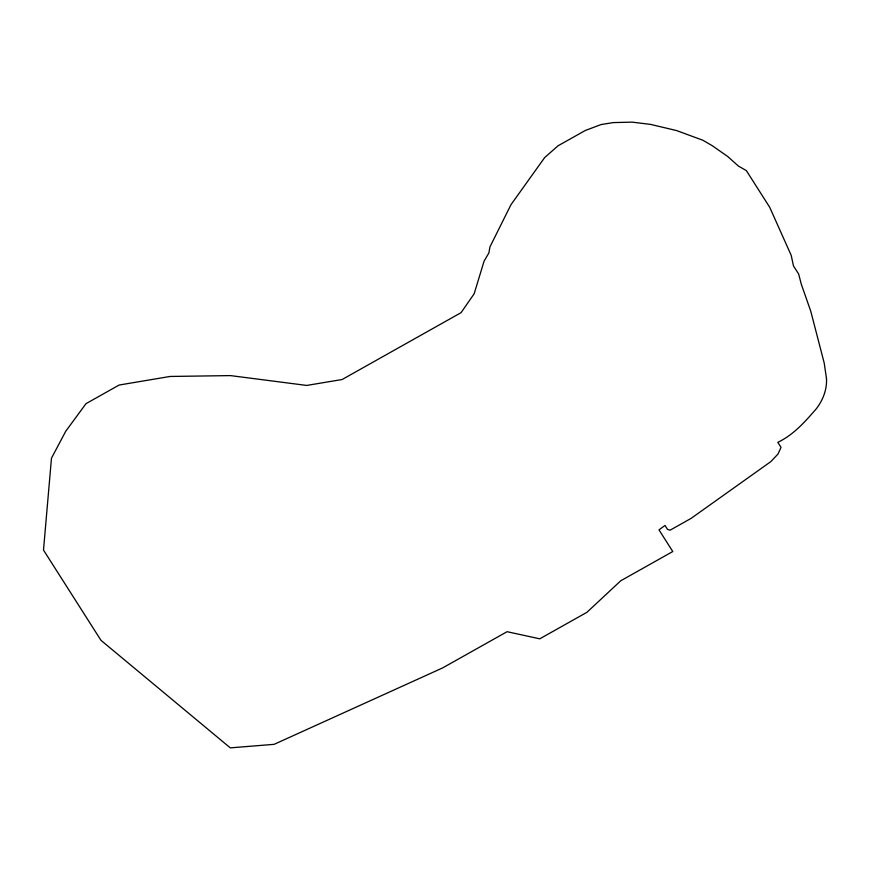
<?xml version="1.0" encoding="UTF-8"?>
<svg xmlns="http://www.w3.org/2000/svg" width="870" height="870" viewBox="0 0 870 870"><rect width="100%" height="100%" fill="white"/><g stroke="black" fill="none" stroke-linecap="round" stroke-linejoin="round"><path stroke-width="1.3" d="M826.5 378.722C827.033 389.521 823.02 399.939 816.549 408.476C805.337 421.461 793.581 434.902 777.802 442.33L781.021 447.376L777.987 454.042L770.853 461.6L690.987 518.455L670.107 530.178L667.529 529.417L665.006 525.447L658.992 529.873L672.782 551.526L620.767 580.758L586.902 612.328L539.748 638.83L507.079 631.696L442.602 667.932L274.126 744.339L230.289 747.863L100.974 640.331L43.5 550.079L51.471 458.175L65.783 431.183L86.021 403.647L119.125 385.04L170.052 376.46L230.485 375.601L306.729 385.432L342.095 379.527L461.046 312.678L474.161 293.777L484.057 261.207L488.896 252.909L489.94 246.917L510.962 204.711L544.642 157.6L558.072 145.779L585.282 130.489L601.116 124.54L613.328 122.594L632.12 122.137L650.586 124.399L676.653 130.587L702.829 140.233L712.269 145.714L727.82 156.589L738.358 166.029L746.319 170.563L769.732 207.332L791.2 255.334L793.473 265.894L798.649 274.017L801.303 284.218L810.753 311.199L824.227 363.116L826.5 378.722"/></g></svg>
